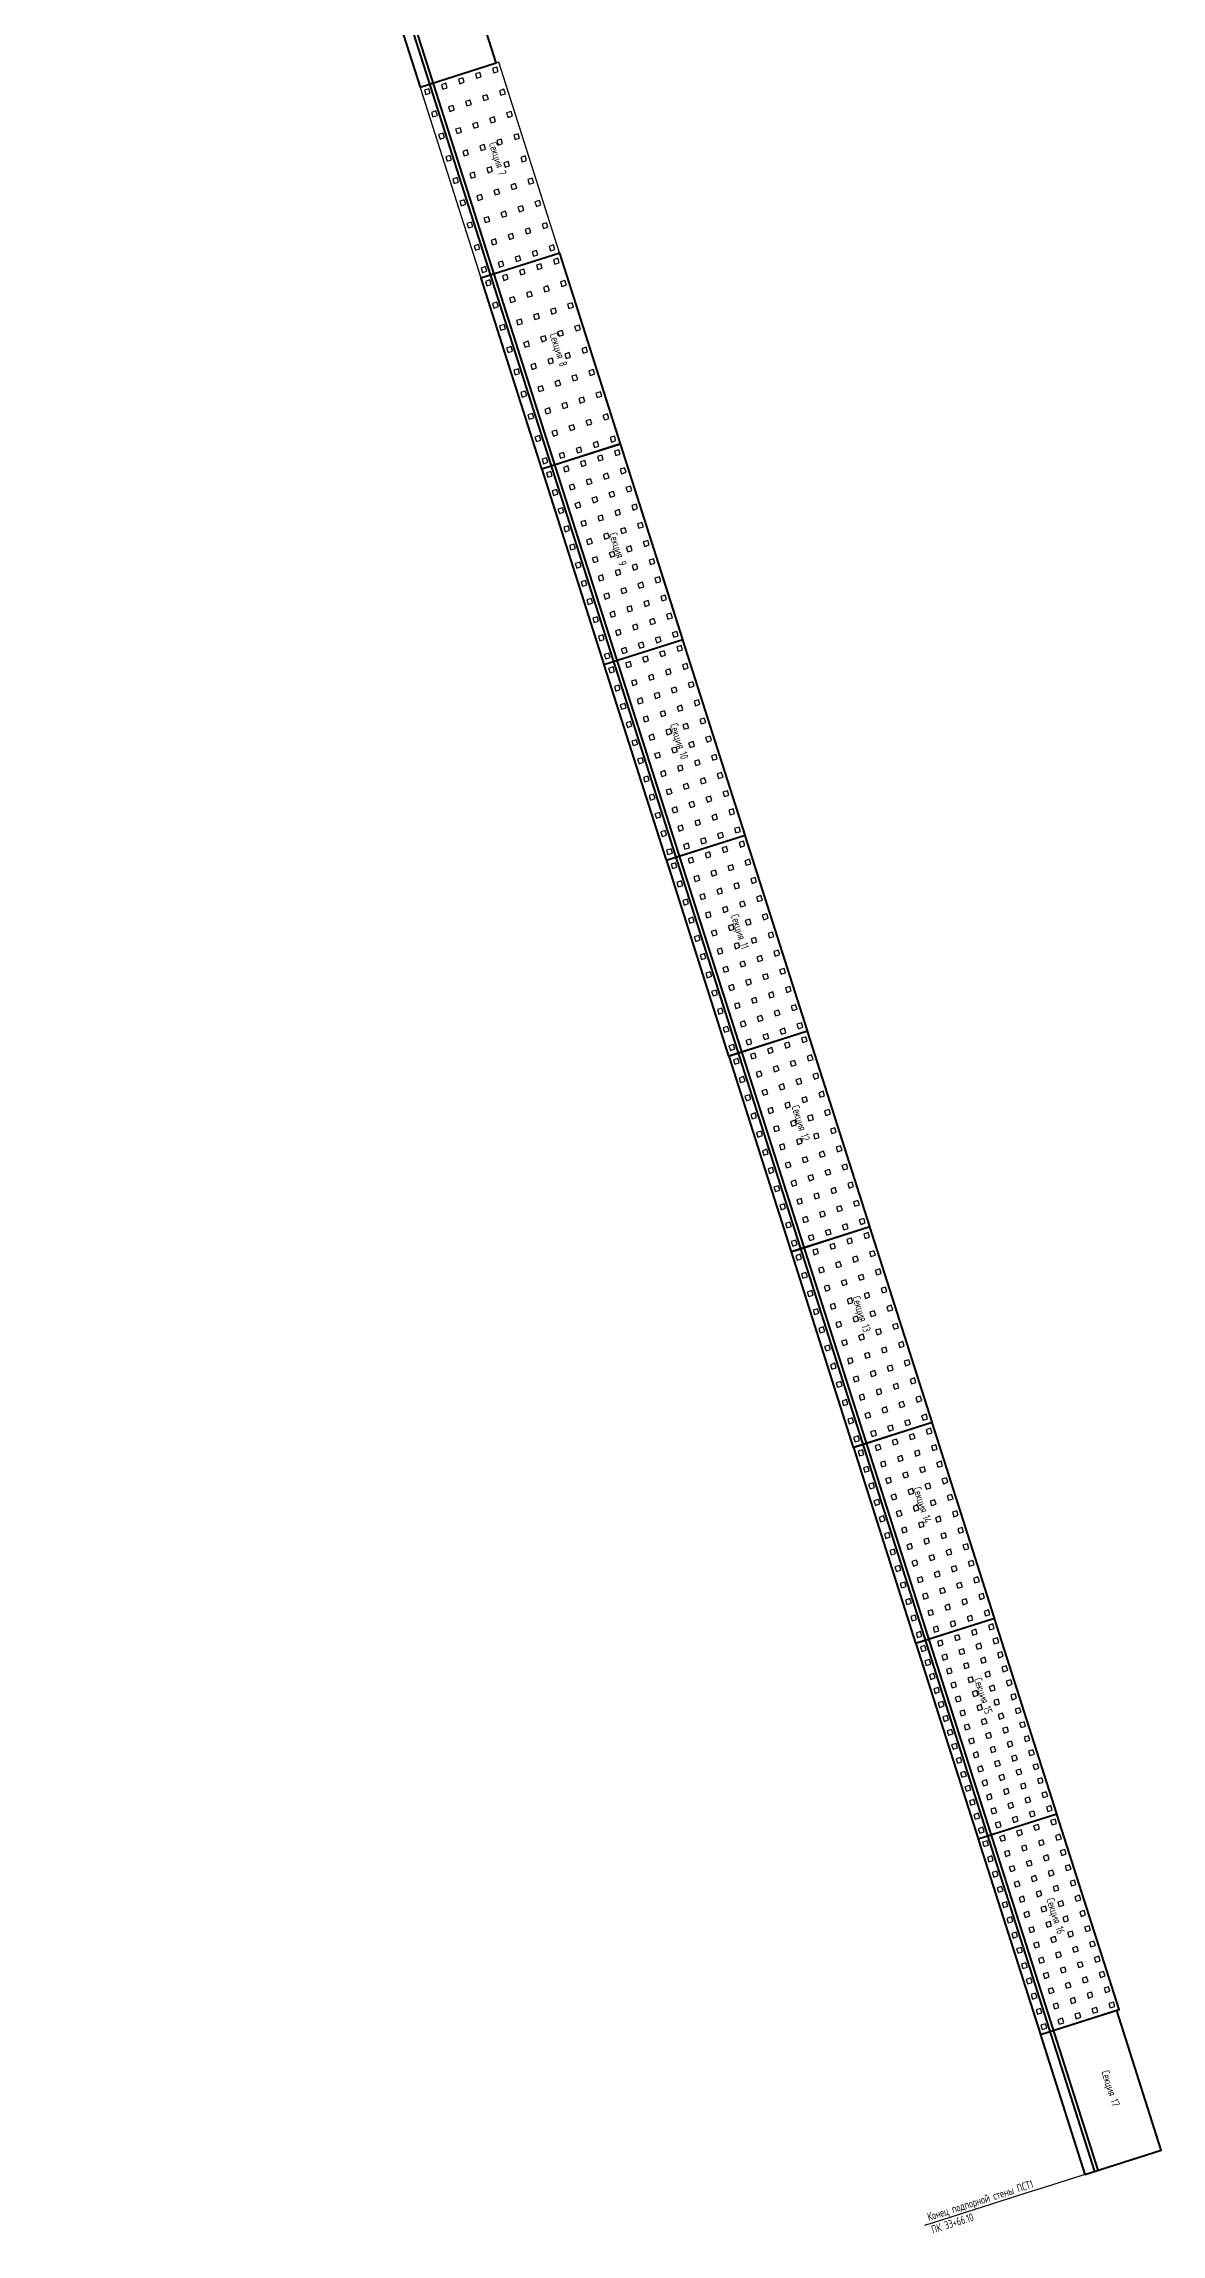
# Model space of a CAD drawing. Extents: x 12520 to 12617, y 7890 to 8139.
# Drawn here: x 12533.6 to 12617.4, y 7890.3 to 8054.6 of the extents above; entities that cross this region are included whole.
import ezdxf

# ---------------------------------------------------------------- set-up
doc = ezdxf.new("R2010")
doc.units = 0
doc.linetypes.add('CENTER2', pattern=[28.575, 19.05, -3.175, 3.175, -3.175])
doc.linetypes.add('HIDDEN2', pattern=[4.7625, 3.175, -1.5875])
doc.layers.add('Contur', color=40, linetype='Continuous', lineweight=40)
for name, color, linetype in [('Hidden', 6, 'HIDDEN2'), ('Osi', 3, 'CENTER2'), ('Text', 7, 'Continuous')]:
    doc.layers.add(name, color=color, linetype=linetype)
doc.styles.add('RS0.7', font='romans.shx', dxfattribs={"width": 0.7})

# ---------------------------------------------------------------- blocks, each defined once
blk = doc.blocks.new('*U41')
blk.add_lwpolyline([(-0.175, -0.175), (0.175, -0.175), (0.175, 0.175), (-0.175, 0.175)], close=True)
blk = doc.blocks.new('*U42')
at = {"layer": 'Hidden', "color": 0, "linetype": 'ByBlock', "lineweight": -2, "transparency": 16777216}
for p in [(0, 5.35), (1.43, 5.35), (2.86, 5.35), (4.29, 5.35), (5.72, 5.35), (7.15, 5.35), (8.58, 5.35), (10.01, 5.35), (11.44, 5.35), (12.87, 5.35), (14.3, 5.35), (0, 4.0125), (1.43, 4.0125), (2.86, 4.0125), (4.29, 4.0125), (5.72, 4.0125), (7.15, 4.0125), (8.58, 4.0125), (10.01, 4.0125), (11.44, 4.0125), (12.87, 4.0125), (14.3, 4.0125), (0, 2.675), (1.43, 2.675), (2.86, 2.675), (4.29, 2.675), (5.72, 2.675), (7.15, 2.675), (8.58, 2.675), (10.01, 2.675), (11.44, 2.675), (12.87, 2.675), (14.3, 2.675), (0, 1.3375), (0, 0), (1.43, 1.3375), (1.43, 0), (2.86, 1.3375), (2.86, 0), (4.29, 1.3375), (4.29, 0), (5.72, 1.3375), (5.72, 0), (7.15, 1.3375), (7.15, 0), (8.58, 1.3375), (8.58, 0), (10.01, 1.3375), (10.01, 0), (11.44, 1.3375), (11.44, 0), (12.87, 1.3375), (12.87, 0), (14.3, 1.3375), (14.3, 0)]:
    blk.add_blockref('*U41', p, dxfattribs=at)
blk = doc.blocks.new('*U29')
blk.add_lwpolyline([(-0.175, -0.175), (0.175, -0.175), (0.175, 0.175), (-0.175, 0.175)], close=True)
blk = doc.blocks.new('*U30')
at = {"layer": 'Hidden', "color": 0, "linetype": 'ByBlock', "lineweight": -2, "transparency": 16777216}
for p in [(0, 5.35), (1.3, 5.35), (2.6, 5.35), (3.9, 5.35), (5.2, 5.35), (6.5, 5.35), (7.8, 5.35), (9.1, 5.35), (10.4, 5.35), (11.7, 5.35), (13, 5.35), (14.3, 5.35), (0, 4.0125), (1.3, 4.0125), (2.6, 4.0125), (3.9, 4.0125), (5.2, 4.0125), (6.5, 4.0125), (7.8, 4.0125), (9.1, 4.0125), (10.4, 4.0125), (11.7, 4.0125), (13, 4.0125), (14.3, 4.0125), (0, 2.675), (1.3, 2.675), (2.6, 2.675), (3.9, 2.675), (5.2, 2.675), (6.5, 2.675), (7.8, 2.675), (9.1, 2.675), (10.4, 2.675), (11.7, 2.675), (13, 2.675), (14.3, 2.675), (0, 1.3375), (0, 0), (1.3, 1.3375), (1.3, 0), (2.6, 1.3375), (2.6, 0), (3.9, 1.3375), (3.9, 0), (5.2, 1.3375), (5.2, 0), (6.5, 1.3375), (6.5, 0), (7.8, 1.3375), (7.8, 0), (9.1, 1.3375), (9.1, 0), (10.4, 1.3375), (10.4, 0), (11.7, 1.3375), (11.7, 0), (13, 1.3375), (13, 0), (14.3, 1.3375), (14.3, 0)]:
    blk.add_blockref('*U29', p, dxfattribs=at)
blk = doc.blocks.new('*U39')
blk.add_lwpolyline([(-0.175, -0.175), (0.175, -0.175), (0.175, 0.175), (-0.175, 0.175)], close=True)
blk = doc.blocks.new('*U40')
at = {"layer": 'Hidden', "color": 0, "linetype": 'ByBlock', "lineweight": -2, "transparency": 16777216}
for p in [(0, 5.35), (1.1, 5.35), (2.2, 5.35), (3.3, 5.35), (4.4, 5.35), (5.5, 5.35), (6.6, 5.35), (7.7, 5.35), (8.8, 5.35), (9.9, 5.35), (11, 5.35), (12.1, 5.35), (13.2, 5.35), (14.3, 5.35), (0, 4.0125), (1.1, 4.0125), (2.2, 4.0125), (3.3, 4.0125), (4.4, 4.0125), (5.5, 4.0125), (6.6, 4.0125), (7.7, 4.0125), (8.8, 4.0125), (9.9, 4.0125), (11, 4.0125), (12.1, 4.0125), (13.2, 4.0125), (14.3, 4.0125), (0, 2.675), (1.1, 2.675), (2.2, 2.675), (3.3, 2.675), (4.4, 2.675), (5.5, 2.675), (6.6, 2.675), (7.7, 2.675), (8.8, 2.675), (9.9, 2.675), (11, 2.675), (12.1, 2.675), (13.2, 2.675), (14.3, 2.675), (0, 1.3375), (0, 0), (1.1, 1.3375), (1.1, 0), (2.2, 1.3375), (2.2, 0), (3.3, 1.3375), (3.3, 0), (4.4, 1.3375), (4.4, 0), (5.5, 1.3375), (5.5, 0), (6.6, 1.3375), (6.6, 0), (7.7, 1.3375), (7.7, 0), (8.8, 1.3375), (8.8, 0), (9.9, 1.3375), (9.9, 0), (11, 1.3375), (11, 0), (12.1, 1.3375), (12.1, 0), (13.2, 1.3375), (13.2, 0), (14.3, 1.3375), (14.3, 0)]:
    blk.add_blockref('*U39', p, dxfattribs=at)
blk = doc.blocks.new('*U43')
blk.add_lwpolyline([(-0.175, -0.175), (0.175, -0.175), (0.175, 0.175), (-0.175, 0.175)], close=True)
blk = doc.blocks.new('*U44')
at = {"layer": 'Hidden', "color": 0, "linetype": 'ByBlock', "lineweight": -2, "transparency": 16777216}
for p in [(0, 5.35), (1.2, 5.35), (2.4, 5.35), (3.6, 5.35), (4.8, 5.35), (6, 5.35), (7.2, 5.35), (8.4, 5.35), (9.6, 5.35), (10.8, 5.35), (12, 5.35), (13.2, 5.35), (14.4, 5.35), (0, 4.0125), (1.2, 4.0125), (2.4, 4.0125), (3.6, 4.0125), (4.8, 4.0125), (6, 4.0125), (7.2, 4.0125), (8.4, 4.0125), (9.6, 4.0125), (10.8, 4.0125), (12, 4.0125), (13.2, 4.0125), (14.4, 4.0125), (0, 2.675), (1.2, 2.675), (2.4, 2.675), (3.6, 2.675), (4.8, 2.675), (6, 2.675), (7.2, 2.675), (8.4, 2.675), (9.6, 2.675), (10.8, 2.675), (12, 2.675), (13.2, 2.675), (14.4, 2.675), (0, 1.3375), (0, 0), (1.2, 1.3375), (1.2, 0), (2.4, 1.3375), (2.4, 0), (3.6, 1.3375), (3.6, 0), (4.8, 1.3375), (4.8, 0), (6, 1.3375), (6, 0), (7.2, 1.3375), (7.2, 0), (8.4, 1.3375), (8.4, 0), (9.6, 1.3375), (9.6, 0), (10.8, 1.3375), (10.8, 0), (12, 1.3375), (12, 0), (13.2, 1.3375), (13.2, 0), (14.4, 1.3375), (14.4, 0)]:
    blk.add_blockref('*U43', p, dxfattribs=at)
blk = doc.blocks.new('*U31')
blk.add_lwpolyline([(-0.175, -0.175), (0.175, -0.175), (0.175, 0.175), (-0.175, 0.175)], close=True)
blk = doc.blocks.new('*U32')
at = {"layer": 'Hidden', "color": 0, "linetype": 'ByBlock', "lineweight": -2, "transparency": 16777216}
for p in [(0, 5.35), (1.75, 5.35), (3.5, 5.35), (5.25, 5.35), (7, 5.35), (8.75, 5.35), (10.5, 5.35), (12.25, 5.35), (14, 5.35), (0, 4.0125), (1.75, 4.0125), (3.5, 4.0125), (5.25, 4.0125), (7, 4.0125), (8.75, 4.0125), (10.5, 4.0125), (12.25, 4.0125), (14, 4.0125), (0, 2.675), (1.75, 2.675), (3.5, 2.675), (5.25, 2.675), (7, 2.675), (8.75, 2.675), (10.5, 2.675), (12.25, 2.675), (14, 2.675), (0, 1.3375), (0, 0), (1.75, 1.3375), (1.75, 0), (3.5, 1.3375), (3.5, 0), (5.25, 1.3375), (5.25, 0), (7, 1.3375), (7, 0), (8.75, 1.3375), (8.75, 0), (10.5, 1.3375), (10.5, 0), (12.25, 1.3375), (12.25, 0), (14, 1.3375), (14, 0)]:
    blk.add_blockref('*U31', p, dxfattribs=at)
blk = doc.blocks.new('*U27')
blk.add_lwpolyline([(-0.175, -0.175), (0.175, -0.175), (0.175, 0.175), (-0.175, 0.175)], close=True)
blk = doc.blocks.new('*U28')
at = {"layer": 'Hidden', "color": 0, "linetype": 'ByBlock', "lineweight": -2, "transparency": 16777216}
for p in [(0, 5.35), (1.75, 5.35), (3.5, 5.35), (5.25, 5.35), (7, 5.35), (8.75, 5.35), (10.5, 5.35), (12.25, 5.35), (14, 5.35), (0, 4.0125), (1.75, 4.0125), (3.5, 4.0125), (5.25, 4.0125), (7, 4.0125), (8.75, 4.0125), (10.5, 4.0125), (12.25, 4.0125), (14, 4.0125), (0, 2.675), (1.75, 2.675), (3.5, 2.675), (5.25, 2.675), (7, 2.675), (8.75, 2.675), (10.5, 2.675), (12.25, 2.675), (14, 2.675), (0, 1.3375), (0, 0), (1.75, 1.3375), (1.75, 0), (3.5, 1.3375), (3.5, 0), (5.25, 1.3375), (5.25, 0), (7, 1.3375), (7, 0), (8.75, 1.3375), (8.75, 0), (10.5, 1.3375), (10.5, 0), (12.25, 1.3375), (12.25, 0), (14, 1.3375), (14, 0)]:
    blk.add_blockref('*U27', p, dxfattribs=at)
blk = doc.blocks.new('*U33')
blk.add_lwpolyline([(-0.175, -0.175), (0.175, -0.175), (0.175, 0.175), (-0.175, 0.175)], close=True)
blk = doc.blocks.new('*U34')
at = {"layer": 'Hidden', "color": 0, "linetype": 'ByBlock', "lineweight": -2, "transparency": 16777216}
for p in [(0, 5.35), (1.43, 5.35), (2.86, 5.35), (4.29, 5.35), (5.72, 5.35), (7.15, 5.35), (8.58, 5.35), (10.01, 5.35), (11.44, 5.35), (12.87, 5.35), (14.3, 5.35), (0, 4.0125), (1.43, 4.0125), (2.86, 4.0125), (4.29, 4.0125), (5.72, 4.0125), (7.15, 4.0125), (8.58, 4.0125), (10.01, 4.0125), (11.44, 4.0125), (12.87, 4.0125), (14.3, 4.0125), (0, 2.675), (1.43, 2.675), (2.86, 2.675), (4.29, 2.675), (5.72, 2.675), (7.15, 2.675), (8.58, 2.675), (10.01, 2.675), (11.44, 2.675), (12.87, 2.675), (14.3, 2.675), (0, 1.3375), (0, 0), (1.43, 1.3375), (1.43, 0), (2.86, 1.3375), (2.86, 0), (4.29, 1.3375), (4.29, 0), (5.72, 1.3375), (5.72, 0), (7.15, 1.3375), (7.15, 0), (8.58, 1.3375), (8.58, 0), (10.01, 1.3375), (10.01, 0), (11.44, 1.3375), (11.44, 0), (12.87, 1.3375), (12.87, 0), (14.3, 1.3375), (14.3, 0)]:
    blk.add_blockref('*U33', p, dxfattribs=at)
blk = doc.blocks.new('*U37')
blk.add_lwpolyline([(-0.175, -0.175), (0.175, -0.175), (0.175, 0.175), (-0.175, 0.175)], close=True)
blk = doc.blocks.new('*U38')
at = {"layer": 'Hidden', "color": 0, "linetype": 'ByBlock', "lineweight": -2, "transparency": 16777216}
for p in [(0, 5.35), (1.43, 5.35), (2.86, 5.35), (4.29, 5.35), (5.72, 5.35), (7.15, 5.35), (8.58, 5.35), (10.01, 5.35), (11.44, 5.35), (12.87, 5.35), (14.3, 5.35), (0, 4.0125), (1.43, 4.0125), (2.86, 4.0125), (4.29, 4.0125), (5.72, 4.0125), (7.15, 4.0125), (8.58, 4.0125), (10.01, 4.0125), (11.44, 4.0125), (12.87, 4.0125), (14.3, 4.0125), (0, 2.675), (1.43, 2.675), (2.86, 2.675), (4.29, 2.675), (5.72, 2.675), (7.15, 2.675), (8.58, 2.675), (10.01, 2.675), (11.44, 2.675), (12.87, 2.675), (14.3, 2.675), (0, 1.3375), (0, 0), (1.43, 1.3375), (1.43, 0), (2.86, 1.3375), (2.86, 0), (4.29, 1.3375), (4.29, 0), (5.72, 1.3375), (5.72, 0), (7.15, 1.3375), (7.15, 0), (8.58, 1.3375), (8.58, 0), (10.01, 1.3375), (10.01, 0), (11.44, 1.3375), (11.44, 0), (12.87, 1.3375), (12.87, 0), (14.3, 1.3375), (14.3, 0)]:
    blk.add_blockref('*U37', p, dxfattribs=at)
blk = doc.blocks.new('*U25')
blk.add_lwpolyline([(-0.175, -0.175), (0.175, -0.175), (0.175, 0.175), (-0.175, 0.175)], close=True)
blk = doc.blocks.new('*U26')
at = {"layer": 'Hidden', "color": 0, "linetype": 'ByBlock', "lineweight": -2, "transparency": 16777216}
for p in [(0, 5.35), (1.43, 5.35), (2.86, 5.35), (4.29, 5.35), (5.72, 5.35), (7.15, 5.35), (8.58, 5.35), (10.01, 5.35), (11.44, 5.35), (12.87, 5.35), (14.3, 5.35), (0, 4.0125), (1.43, 4.0125), (2.86, 4.0125), (4.29, 4.0125), (5.72, 4.0125), (7.15, 4.0125), (8.58, 4.0125), (10.01, 4.0125), (11.44, 4.0125), (12.87, 4.0125), (14.3, 4.0125), (0, 2.675), (1.43, 2.675), (2.86, 2.675), (4.29, 2.675), (5.72, 2.675), (7.15, 2.675), (8.58, 2.675), (10.01, 2.675), (11.44, 2.675), (12.87, 2.675), (14.3, 2.675), (0, 1.3375), (0, 0), (1.43, 1.3375), (1.43, 0), (2.86, 1.3375), (2.86, 0), (4.29, 1.3375), (4.29, 0), (5.72, 1.3375), (5.72, 0), (7.15, 1.3375), (7.15, 0), (8.58, 1.3375), (8.58, 0), (10.01, 1.3375), (10.01, 0), (11.44, 1.3375), (11.44, 0), (12.87, 1.3375), (12.87, 0), (14.3, 1.3375), (14.3, 0)]:
    blk.add_blockref('*U25', p, dxfattribs=at)
blk = doc.blocks.new('*U35')
blk.add_lwpolyline([(-0.175, -0.175), (0.175, -0.175), (0.175, 0.175), (-0.175, 0.175)], close=True)
blk = doc.blocks.new('*U36')
at = {"layer": 'Hidden', "color": 0, "linetype": 'ByBlock', "lineweight": -2, "transparency": 16777216}
for p in [(0, 5.35), (1.43, 5.35), (2.86, 5.35), (4.29, 5.35), (5.72, 5.35), (7.15, 5.35), (8.58, 5.35), (10.01, 5.35), (11.44, 5.35), (12.87, 5.35), (14.3, 5.35), (0, 4.0125), (1.43, 4.0125), (2.86, 4.0125), (4.29, 4.0125), (5.72, 4.0125), (7.15, 4.0125), (8.58, 4.0125), (10.01, 4.0125), (11.44, 4.0125), (12.87, 4.0125), (14.3, 4.0125), (0, 2.675), (1.43, 2.675), (2.86, 2.675), (4.29, 2.675), (5.72, 2.675), (7.15, 2.675), (8.58, 2.675), (10.01, 2.675), (11.44, 2.675), (12.87, 2.675), (14.3, 2.675), (0, 1.3375), (0, 0), (1.43, 1.3375), (1.43, 0), (2.86, 1.3375), (2.86, 0), (4.29, 1.3375), (4.29, 0), (5.72, 1.3375), (5.72, 0), (7.15, 1.3375), (7.15, 0), (8.58, 1.3375), (8.58, 0), (10.01, 1.3375), (10.01, 0), (11.44, 1.3375), (11.44, 0), (12.87, 1.3375), (12.87, 0), (14.3, 1.3375), (14.3, 0)]:
    blk.add_blockref('*U35', p, dxfattribs=at)

msp = doc.modelspace()

# ---------------------------------------------------------------- linework, layer by layer
at = {"color": 1}
msp.add_lwpolyline([(12561.83, 8051.3), (12566.39, 8037.01), (12572.29, 8038.89), (12567.74, 8053.18)], close=True, dxfattribs=at)
at = {"layer": 'Contur', "color": 1}
for points in [[(12562.99, 8067.43), (12557.28, 8065.61), (12561.83, 8051.32), (12567.54, 8053.14)], [(12566.39, 8036.99), (12570.94, 8022.69), (12576.85, 8024.58), (12572.3, 8038.87)], [(12570.95, 8022.68), (12575.62, 8008.02), (12581.52, 8009.9), (12576.86, 8024.56)], [(12575.62, 8008), (12580.29, 7993.35), (12586.2, 7995.23), (12581.53, 8009.88)], [(12580.3, 7993.33), (12584.96, 7978.67), (12590.87, 7980.55), (12586.2, 7995.21)], [(12584.97, 7978.65), (12589.64, 7964), (12595.54, 7965.88), (12590.88, 7980.54)], [(12589.64, 7963.98), (12594.31, 7949.33), (12600.22, 7951.21), (12595.55, 7965.86)], [(12594.32, 7949.31), (12598.98, 7934.65), (12604.89, 7936.53), (12600.22, 7951.19)], [(12598.99, 7934.63), (12603.66, 7919.98), (12609.57, 7921.86), (12604.9, 7936.51)], [(12603.66, 7919.96), (12608.33, 7905.3), (12614.24, 7907.19), (12609.57, 7921.84)]]:
    msp.add_lwpolyline(points, close=True, dxfattribs=at)

# ---------------------------------------------------------------- block references
at = {"layer": 'Hidden', "color": 1, "rotation": 287.6660568566865}
for name, p in [('*U28', (12562.38, 8050.98)), ('*U32', (12566.95, 8036.64)), ('*U42', (12571.52, 8022.29)), ('*U34', (12576.19, 8007.62)), ('*U38', (12580.87, 7992.94)), ('*U26', (12585.54, 7978.27)), ('*U36', (12590.21, 7963.59)), ('*U30', (12594.89, 7948.92)), ('*U40', (12599.56, 7934.25)), ('*U44', (12604.22, 7919.62))]:
    msp.add_blockref(name, p, dxfattribs=at)

# ---------------------------------------------------------------- texts
at = {"layer": 'Text', "color": 1, "style": 'RS0.7', "width": 0.7}
for s, p in [('Секция 7', (12566.98, 8047.07)), ('Секция 8', (12571.54, 8032.76)), ('Секция 9', (12576, 8017.81)), ('Секция 10', (12580.56, 8003.5)), ('Секция 11', (12585.12, 7989.19)), ('Секция 12', (12589.67, 7974.87)), ('Секция 13', (12594.23, 7960.56)), ('Секция 14', (12598.79, 7946.25)), ('Секция 15', (12603.35, 7931.94)), ('Секция 16', (12608.77, 7915.43)), ('Секция 17', (12612.89, 7902.5))]:
    msp.add_text(s, height=0.6, rotation=287.6661, dxfattribs=at).set_placement(p)
at = {"layer": 'Text', "color": 1, "insert": (12599.79, 7891.9), "char_height": 0.6, "attachment_point": 1, "rotation": 17.6661, "style": 'RS0.7', "bg_fill": 3, "box_fill_scale": 1.05, "bg_fill_color": 256, "bg_fill_transparency": 0}
msp.add_mtext('Конец подпорной стены ПСТ1\\PПК 33+66.10 ', dxfattribs=at)

# ---------------------------------------------------------------- next in the draw order: linework, layer by layer
at = {"layer": 'Contur', "color": 1}
msp.add_lwpolyline([(12533.63, 8136.86, -0.015138), (12551.81, 8085.23), (12612.38, 7895.05), (12612.67, 7895.14), (12552.1, 8085.32, 0.015138), (12533.91, 8136.97, 0.015138)], format="xyb", dxfattribs=at)
msp.add_lwpolyline([(12608.34, 7905.29), (12611.67, 7894.82), (12617.39, 7896.64), (12614.05, 7907.11)], close=True, dxfattribs=at)
at = {"layer": 'Osi', "color": 1}
msp.add_lwpolyline([(12612.38, 7895.05), (12599.64, 7890.99)], dxfattribs=at)

doc.saveas('drawing.dxf')
